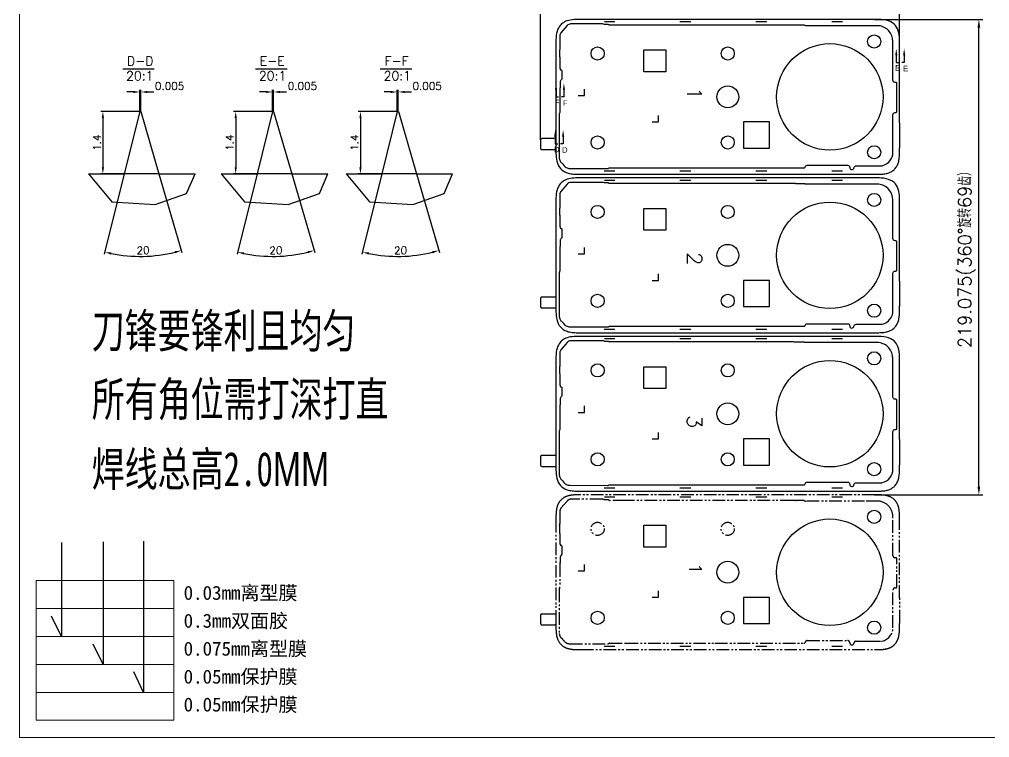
# Model space of a CAD drawing. Header units: inches. Extents: x 21648 to 23685, y -12414 to -11117.
# Drawn here: x 22402.4 to 22849.7, y -12413.6 to -12082.6 of the extents above; entities that cross this region are included whole.
import ezdxf

# ---------------------------------------------------------------- set-up
doc = ezdxf.new("R2010")
doc.units = ezdxf.units.IN
doc.linetypes.add('SX', pattern=[20.846664, 5.823396, -1.066017, 0.829133, -0.829125, 0.888354, -0.987307, 5.823396, -0.987307, 0.888354, -0.829125, 0.829133, -1.066017])
for name, color, linetype in [('7标注层', 4, 'Continuous'), ('cc', 7, 'Continuous'), ('DIM', 7, 'Continuous'), ('jz', 5, 'Continuous'), ('KISSCUT1', 3, 'Continuous'), ('kissket', 3, 'Continuous'), ('KS2', 5, 'Continuous'), ('KS3', 6, 'Continuous'), ('sx', 8, 'SX')]:
    doc.layers.add(name, color=color, linetype=linetype)
doc.styles.add('bz', font='txt.shx', dxfattribs={"bigfont": 'hztxt.shx'})
doc.styles.add('PC_TEXTSTYLE', font='ISOCP.SHX', dxfattribs={"width": 0.707, "bigfont": 'GBCBIG.SHX'})
doc.styles.get("Standard").update_dxf_attribs({"font": 'txt.shx', "bigfont": 'gbcbig.shx'})
doc.styles.add('宋体', font='')
doc.styles.get('宋体').set_extended_font_data('SimSun')
doc.dimstyles.new('0.005', dxfattribs={"dimtxt": 3.5, "dimasz": 3, "dimexe": 1, "dimexo": 0, "dimgap": 1, "dimtad": 1, "dimdec": 3, "dimlfac": 0.05, "dimdsep": 46, "dimtxsty": 'Standard', "dimcen": 0, "dimclrd": 256, "dimclre": 256, "dimadec": 3, "dimazin": 2, "dimtfac": 1, "dimtdec": 3, "dimtmove": 1, "dimatfit": 2, "dimfxl": 0, "dimtolj": 1, "dimlwd": -1, "dimlwe": -1, "dimarcsym": 0})
doc.dimstyles.new('ISO-25$0', dxfattribs={"dimtxt": 2.5, "dimasz": 2.5, "dimexe": 1.25, "dimexo": 0.625, "dimtad": 1, "dimtxsty": 'Standard', "dimcen": 2.5, "dimadec": 0, "dimazin": 0, "dimtfac": 1, "dimtmove": 0, "dimatfit": 3, "dimfxl": 0, "dimarcsym": 0})

# ---------------------------------------------------------------- blocks, each defined once
blk = doc.blocks.new('*D263')
at = {"layer": 'Defpoints', "color": 0}
for p in [(22458.33, -12116.02), (22457.85, -12124.99), (22458.33, -12124.99)]:
    blk.add_point(p, dxfattribs=at)
at = {"layer": 'DIM'}
for p, q in [((22454.85, -12116.02), (22451.85, -12116.02)), ((22457.85, -12124.99), (22457.85, -12115.02)), ((22457.85, -12116.02), (22458.33, -12116.02)), ((22458.33, -12124.99), (22458.33, -12115.02)), ((22461.33, -12116.02), (22464.33, -12116.02))]:
    blk.add_line(p, q, dxfattribs=at)
for points in [[(22454.85, -12115.52), (22454.85, -12116.52), (22457.85, -12116.02)], [(22461.33, -12115.52), (22461.33, -12116.52), (22458.33, -12116.02)]]:
    blk.add_solid(points, dxfattribs=at)
at = {"layer": 'DIM', "color": 0, "insert": (22471.63, -12113.27), "char_height": 3.5, "attachment_point": 5}
blk.add_mtext('\\A1;0.005', dxfattribs=at)
blk = doc.blocks.new('*D264')
at = {"layer": 'Defpoints', "color": 0}
for p in [(22458.33, -12124.99), (22440.86, -12153.79), (22466.72, -12153.79)]:
    blk.add_point(p, dxfattribs=at)
at = {"layer": 'DIM'}
for p, q in [((22458.33, -12124.99), (22439.86, -12124.99)), ((22440.86, -12127.99), (22440.86, -12150.79)), ((22466.72, -12153.79), (22439.86, -12153.79))]:
    blk.add_line(p, q, dxfattribs=at)
for points in [[(22440.36, -12127.99), (22441.36, -12127.99), (22440.86, -12124.99)], [(22440.36, -12150.79), (22441.36, -12150.79), (22440.86, -12153.79)]]:
    blk.add_solid(points, dxfattribs=at)
at = {"layer": 'DIM', "color": 0, "insert": (22438.11, -12139.39), "char_height": 3.5, "attachment_point": 5, "rotation": 90}
blk.add_mtext('\\A1;1.4', dxfattribs=at)
blk = doc.blocks.new('*D265')
at = {"layer": 'Defpoints', "color": 0}
for p in [(22457.85, -12124.99), (22458.33, -12124.99), (22450.69, -12153.79), (22466.72, -12153.79), (22453.48, -12191.65)]:
    blk.add_point(p, dxfattribs=at)
at = {"layer": 'DIM'}
for p, q in [((22450.69, -12153.79), (22441.51, -12190.78)), ((22466.72, -12153.79), (22477.29, -12190.06))]:
    blk.add_line(p, q, dxfattribs=at)
blk.add_arc((22458.07, -12124.1), 67.71, 258.5931, 283.7111, dxfattribs=at)
for points in [[(22444.57, -12190.96), (22444.78, -12189.98), (22441.75, -12189.81)], [(22473.99, -12189.39), (22474.24, -12190.36), (22477.01, -12189.1)]]:
    blk.add_solid(points, dxfattribs=at)
at = {"layer": 'DIM', "color": 0, "insert": (22459.37, -12189.04), "char_height": 3.5, "attachment_point": 5, "rotation": 1.1521}
blk.add_mtext('\\A1;20', dxfattribs=at)
blk = doc.blocks.new('*D238')
at = {"layer": 'Defpoints', "color": 0}
for p in [(22796.7, -12082.6), (22844.77, -12082.6), (22796.7, -12301.67)]:
    blk.add_point(p, dxfattribs=at)
at = {"layer": 'DIM', "color": 0, "lineweight": -2}
for p, q in [((22796.7, -12082.6), (22846.64, -12082.6)), ((22844.77, -12297.92), (22844.77, -12086.35)), ((22796.7, -12301.67), (22846.64, -12301.67))]:
    blk.add_line(p, q, dxfattribs=at)
at = {"layer": 'DIM', "color": 0}
for points in [[(22844.14, -12086.35), (22845.39, -12086.35), (22844.77, -12082.6)], [(22844.14, -12297.92), (22845.39, -12297.92), (22844.77, -12301.67)]]:
    blk.add_solid(points, dxfattribs=at)
at = {"layer": 'DIM', "color": 0, "insert": (22839.26, -12192.14), "char_height": 6, "attachment_point": 5, "rotation": 90}
blk.add_mtext('219.075(360°旋转69齿）', dxfattribs=at)
blk = doc.blocks.new('*D240')
at = {"layer": 'Defpoints', "color": 0}
for p in [(22642.71, -12049.67), (22808.21, -12094.11), (22642.71, -12138.03)]:
    blk.add_point(p, dxfattribs=at)
at = {"layer": 'DIM', "color": 0, "lineweight": -2}
for p, q in [((22642.71, -12138.03), (22642.71, -12047.8)), ((22804.46, -12049.67), (22646.46, -12049.67)), ((22808.21, -12094.11), (22808.21, -12047.8))]:
    blk.add_line(p, q, dxfattribs=at)
at = {"layer": 'DIM', "color": 0}
for points in [[(22646.46, -12049.05), (22646.46, -12050.3), (22642.71, -12049.67)], [(22804.46, -12049.05), (22804.46, -12050.3), (22808.21, -12049.67)]]:
    blk.add_solid(points, dxfattribs=at)
at = {"layer": 'DIM', "color": 0, "insert": (22725.46, -12045.74), "char_height": 6, "attachment_point": 5}
blk.add_mtext('165.501', dxfattribs=at)
blk = doc.blocks.new('*D398')
at = {"layer": 'Defpoints', "color": 0}
for p in [(22519.56, -12116.02), (22519.08, -12124.99), (22519.56, -12124.99)]:
    blk.add_point(p, dxfattribs=at)
at = {"layer": 'DIM'}
for p, q in [((22516.08, -12116.02), (22513.08, -12116.02)), ((22519.08, -12124.99), (22519.08, -12115.02)), ((22519.08, -12116.02), (22519.56, -12116.02)), ((22519.56, -12124.99), (22519.56, -12115.02)), ((22522.56, -12116.02), (22525.56, -12116.02))]:
    blk.add_line(p, q, dxfattribs=at)
for points in [[(22516.08, -12115.52), (22516.08, -12116.52), (22519.08, -12116.02)], [(22522.56, -12115.52), (22522.56, -12116.52), (22519.56, -12116.02)]]:
    blk.add_solid(points, dxfattribs=at)
at = {"layer": 'DIM', "color": 0, "insert": (22532.86, -12113.27), "char_height": 3.5, "attachment_point": 5}
blk.add_mtext('\\A1;0.005', dxfattribs=at)
blk = doc.blocks.new('*D399')
at = {"layer": 'Defpoints', "color": 0}
for p in [(22519.56, -12124.99), (22502.09, -12153.79), (22527.95, -12153.79)]:
    blk.add_point(p, dxfattribs=at)
at = {"layer": 'DIM'}
for p, q in [((22519.56, -12124.99), (22501.09, -12124.99)), ((22502.09, -12127.99), (22502.09, -12150.79)), ((22527.95, -12153.79), (22501.09, -12153.79))]:
    blk.add_line(p, q, dxfattribs=at)
for points in [[(22501.59, -12127.99), (22502.59, -12127.99), (22502.09, -12124.99)], [(22501.59, -12150.79), (22502.59, -12150.79), (22502.09, -12153.79)]]:
    blk.add_solid(points, dxfattribs=at)
at = {"layer": 'DIM', "color": 0, "insert": (22499.34, -12139.39), "char_height": 3.5, "attachment_point": 5, "rotation": 90}
blk.add_mtext('\\A1;1.4', dxfattribs=at)
blk = doc.blocks.new('*D400')
at = {"layer": 'Defpoints', "color": 0}
for p in [(22519.08, -12124.99), (22519.56, -12124.99), (22511.93, -12153.79), (22527.95, -12153.79), (22514.72, -12191.65)]:
    blk.add_point(p, dxfattribs=at)
at = {"layer": 'DIM'}
for p, q in [((22511.93, -12153.79), (22502.74, -12190.78)), ((22527.95, -12153.79), (22538.53, -12190.06))]:
    blk.add_line(p, q, dxfattribs=at)
blk.add_arc((22519.3, -12124.1), 67.71, 258.5931, 283.7111, dxfattribs=at)
for points in [[(22505.8, -12190.96), (22506.02, -12189.98), (22502.98, -12189.81)], [(22535.22, -12189.39), (22535.48, -12190.36), (22538.25, -12189.1)]]:
    blk.add_solid(points, dxfattribs=at)
at = {"layer": 'DIM', "color": 0, "insert": (22520.61, -12189.04), "char_height": 3.5, "attachment_point": 5, "rotation": 1.1521}
blk.add_mtext('\\A1;20', dxfattribs=at)
blk = doc.blocks.new('*D401')
at = {"layer": 'Defpoints', "color": 0}
for p in [(22577.08, -12116.02), (22576.6, -12124.99), (22577.08, -12124.99)]:
    blk.add_point(p, dxfattribs=at)
at = {"layer": 'DIM'}
for p, q in [((22573.6, -12116.02), (22570.6, -12116.02)), ((22576.6, -12124.99), (22576.6, -12115.02)), ((22576.6, -12116.02), (22577.08, -12116.02)), ((22577.08, -12124.99), (22577.08, -12115.02)), ((22580.08, -12116.02), (22583.08, -12116.02))]:
    blk.add_line(p, q, dxfattribs=at)
for points in [[(22573.6, -12115.52), (22573.6, -12116.52), (22576.6, -12116.02)], [(22580.08, -12115.52), (22580.08, -12116.52), (22577.08, -12116.02)]]:
    blk.add_solid(points, dxfattribs=at)
at = {"layer": 'DIM', "color": 0, "insert": (22590.38, -12113.27), "char_height": 3.5, "attachment_point": 5}
blk.add_mtext('\\A1;0.005', dxfattribs=at)
blk = doc.blocks.new('*D402')
at = {"layer": 'Defpoints', "color": 0}
for p in [(22577.08, -12124.99), (22559.62, -12153.79), (22585.48, -12153.79)]:
    blk.add_point(p, dxfattribs=at)
at = {"layer": 'DIM'}
for p, q in [((22577.08, -12124.99), (22558.62, -12124.99)), ((22559.62, -12127.99), (22559.62, -12150.79)), ((22585.48, -12153.79), (22558.62, -12153.79))]:
    blk.add_line(p, q, dxfattribs=at)
for points in [[(22559.12, -12127.99), (22560.12, -12127.99), (22559.62, -12124.99)], [(22559.12, -12150.79), (22560.12, -12150.79), (22559.62, -12153.79)]]:
    blk.add_solid(points, dxfattribs=at)
at = {"layer": 'DIM', "color": 0, "insert": (22556.87, -12139.39), "char_height": 3.5, "attachment_point": 5, "rotation": 90}
blk.add_mtext('\\A1;1.4', dxfattribs=at)
blk = doc.blocks.new('*D403')
at = {"layer": 'Defpoints', "color": 0}
for p in [(22576.6, -12124.99), (22577.08, -12124.99), (22569.45, -12153.79), (22585.48, -12153.79), (22572.24, -12191.65)]:
    blk.add_point(p, dxfattribs=at)
at = {"layer": 'DIM'}
for p, q in [((22569.45, -12153.79), (22560.27, -12190.78)), ((22585.48, -12153.79), (22596.05, -12190.06))]:
    blk.add_line(p, q, dxfattribs=at)
blk.add_arc((22576.83, -12124.1), 67.71, 258.5931, 283.7111, dxfattribs=at)
for points in [[(22563.32, -12190.96), (22563.54, -12189.98), (22560.51, -12189.81)], [(22592.74, -12189.39), (22593, -12190.36), (22595.77, -12189.1)]]:
    blk.add_solid(points, dxfattribs=at)
at = {"layer": 'DIM', "color": 0, "insert": (22578.13, -12189.04), "char_height": 3.5, "attachment_point": 5, "rotation": 1.1521}
blk.add_mtext('\\A1;20', dxfattribs=at)

msp = doc.modelspace()

# ---------------------------------------------------------------- linework, layer by layer
at = {"layer": 'cc', "lineweight": 15}
for p, q in [((22402.3639, -12413.5623), (22402.3639, -11798.4196)), ((23187.4002, -12413.5623), (22402.3639, -12413.5623))]:
    msp.add_line(p, q, dxfattribs=at)
for points in [[(22410.1366, -12354.0985), (22410.1366, -12341.2285), (22473.522, -12341.2285), (22473.522, -12354.0985)], [(22410.1366, -12366.9685), (22410.1366, -12354.0985), (22473.522, -12354.0985), (22473.522, -12366.9685)], [(22410.1366, -12379.8385), (22410.1366, -12366.9685), (22473.522, -12366.9685), (22473.522, -12379.8385)], [(22410.1366, -12392.7085), (22410.1366, -12379.8385), (22473.522, -12379.8385), (22473.522, -12392.7085)], [(22410.1366, -12405.5785), (22410.1366, -12392.7085), (22473.522, -12392.7085), (22473.522, -12405.5785)]]:
    msp.add_lwpolyline(points, close=True, dxfattribs=at)
at = {"layer": 'DIM'}
for points in [[(22434.2019, -12153.7877), (22444.9886, -12166.6667), (22465.0242, -12167.918), (22479.4248, -12162.7878), (22483.3763, -12153.7877)], [(22495.4372, -12153.7877), (22506.2239, -12166.6667), (22526.2595, -12167.918), (22540.6601, -12162.7878), (22544.6116, -12153.7877)], [(22552.9613, -12153.7877), (22563.748, -12166.6667), (22583.7836, -12167.918), (22598.1842, -12162.7878), (22602.1357, -12153.7877)]]:
    msp.add_lwpolyline(points, dxfattribs=at)
at = {"layer": 'jz'}
for p, q in [((22449.9937, -12105.3427), (22464.5549, -12105.3427)), ((22511.229, -12105.3427), (22525.7902, -12105.3427)), ((22568.753, -12105.3427), (22583.3143, -12105.3427))]:
    msp.add_line(p, q, dxfattribs=at)
for points in [[(22806.6824, -12099.0858), (22806.6824, -12102.4823), (22807.8169, -12102.4823)], [(22810.3149, -12099.0858), (22810.3149, -12102.4823), (22809.1804, -12102.4823)], [(22649.7974, -12114.941), (22649.7974, -12118.3375), (22650.9319, -12118.3375)], [(22653.4298, -12114.941), (22653.4298, -12118.3375), (22652.2953, -12118.3375)], [(22649.4295, -12136.5878), (22649.4295, -12139.9843), (22650.564, -12139.9843)], [(22653.0619, -12136.5878), (22653.0619, -12139.9843), (22651.9274, -12139.9843)]]:
    msp.add_lwpolyline(points, dxfattribs=at)
at = {"layer": 'jz', "extrusion": (0, 0, -1)}
for points in [[(-22807.1824, -12099.0858), (-22806.6824, -12096.0858), (-22806.1824, -12099.0858)], [(-22650.2974, -12114.941), (-22649.7974, -12111.941), (-22649.2974, -12114.941)], [(-22649.9295, -12136.5878), (-22649.4295, -12133.5878), (-22648.9295, -12136.5878)]]:
    msp.add_solid(points, dxfattribs=at)
at = {"layer": 'jz'}
for points in [[(22809.8149, -12099.0858), (22810.3149, -12096.0858), (22810.8149, -12099.0858)], [(22652.9298, -12114.941), (22653.4298, -12111.941), (22653.9298, -12114.941)], [(22652.5619, -12136.5878), (22653.0619, -12133.5878), (22653.5619, -12136.5878)]]:
    msp.add_solid(points, dxfattribs=at)
at = {"layer": 'KISSCUT1', "linetype": 'Continuous'}
for points in [[(22700.3701, -12096.6534), (22700.3701, -12106.7034), (22690.3201, -12106.7034), (22690.3201, -12096.6534)], [(22736.2057, -12129.8505), (22736.2057, -12141.9005), (22748.2557, -12141.9005), (22748.2557, -12129.8505)], [(22700.3701, -12169.6784), (22700.3701, -12179.7284), (22690.3201, -12179.7284), (22690.3201, -12169.6784)], [(22736.2057, -12202.8755), (22736.2057, -12214.9255), (22748.2557, -12214.9255), (22748.2557, -12202.8755)], [(22700.3701, -12242.7034), (22700.3701, -12252.7534), (22690.3201, -12252.7534), (22690.3201, -12242.7034)], [(22736.2057, -12275.9005), (22736.2057, -12287.9505), (22748.2557, -12287.9505), (22748.2557, -12275.9005)]]:
    msp.add_lwpolyline(points, close=True, dxfattribs=at)
for centre, radius in [((22796.4951, -12092.7534), 3.03), ((22776.0551, -12118.2784), 24.53), ((22728.9791, -12118.2784), 5.03), ((22668.9791, -12139.2784), 3.03), ((22728.9791, -12139.2784), 3.03), ((22796.4951, -12143.8034), 3.03), ((22796.4951, -12165.7784), 3.03), ((22776.0551, -12191.3034), 24.53), ((22728.9791, -12191.3034), 5.03), ((22668.9791, -12212.3034), 3.03), ((22728.9791, -12212.3034), 3.03), ((22796.4951, -12216.8284), 3.03), ((22796.4951, -12238.8034), 3.03), ((22776.0551, -12264.3284), 24.53), ((22728.9791, -12264.3284), 5.03), ((22668.9791, -12285.3284), 3.03), ((22728.9791, -12285.3284), 3.03), ((22796.4951, -12289.8534), 3.03)]:
    msp.add_circle(centre, radius, dxfattribs=at)
at = {"layer": 'KISSCUT1'}
for centre in [(22668.9791, -12098.2784), (22728.9791, -12098.2784), (22668.9791, -12171.3034), (22728.9791, -12171.3034), (22668.9791, -12244.3284), (22728.9791, -12244.3284)]:
    msp.add_circle(centre, 3.03, dxfattribs=at)
at = {"layer": 'kissket'}
for p, q in [((22457.8452, -12124.9877), (22450.6934, -12153.7877)), ((22457.8452, -12124.9877), (22458.3252, -12124.9877)), ((22458.3252, -12124.9877), (22466.7196, -12153.7877)), ((22434.2019, -12153.7877), (22450.6934, -12153.7877)), ((22466.7196, -12153.7877), (22483.3763, -12153.7877))]:
    msp.add_line(p, q, dxfattribs=at)
msp.add_lwpolyline([(22459.6133, -12322.9862), (22459.6133, -12392.7085), (22455.1253, -12383.3139)], dxfattribs=at)
at = {"layer": 'KS2'}
for p, q in [((22806.8478, -12099.6941), (22806.8478, -12099.214)), ((22806.8478, -12104.2142), (22806.8478, -12103.7341)), ((22649.9627, -12115.5493), (22649.9627, -12115.0693)), ((22649.9627, -12120.0694), (22649.9627, -12119.5894)), ((22519.0805, -12124.9877), (22511.9287, -12153.7877)), ((22519.0805, -12124.9877), (22519.5605, -12124.9877)), ((22519.5605, -12124.9877), (22527.9549, -12153.7877)), ((22649.5948, -12137.1961), (22649.5948, -12136.7161)), ((22649.5948, -12141.7162), (22649.5948, -12141.2362)), ((22495.4372, -12153.7877), (22511.9287, -12153.7877)), ((22527.9549, -12153.7877), (22544.6116, -12153.7877))]:
    msp.add_line(p, q, dxfattribs=at)
for points in [[(22649.7517, -12142.7672), (22649.7521, -12143.4506, 0.0327672), (22649.9705, -12146.985, 0.11321072), (22651.2664, -12150.5634, 0.13302505), (22653.9129, -12152.8883, 0.06572508), (22655.9327, -12153.5923, 0.03950354), (22658.4406, -12153.901, 0.01400468), (22661.2622, -12153.9585), (22796.6953, -12153.9585, 0.01132388), (22799.2712, -12153.9149, 0.01721379), (22800.8685, -12153.7938, 0.02205223), (22801.9992, -12153.6158, 0.04638465), (22803.5669, -12153.1474, 0.05316258), (22804.9637, -12152.4011, 0.06896476), (22806.2225, -12151.2671, 0.06557207), (22807.2161, -12149.6887, 0.04975525), (22807.7853, -12148.0461, 0.04001567), (22808.1167, -12145.8373, 0.01475602), (22808.1987, -12144.01), (22808.2089, -12142.8963, 0.00023682), (22808.2093, -12141.9148, -0.04593327), (22808.2186, -12141.8144, -0.04593327), (22808.246, -12141.7174, 0.04593327), (22808.2934, -12141.5498, 0.04593327), (22808.3093, -12141.3763), (22808.3093, -12130.5643, 0.04595299), (22808.2933, -12130.3908, 0.04591354), (22808.246, -12130.2233, -0.04593327), (22808.2186, -12130.1262, -0.04593327), (22808.2093, -12130.0258), (22808.2093, -12094.1118, 0.03360309), (22808.0029, -12089.6621, 0.10490682), (22806.7948, -12086.0845, 0.13935649), (22804.2458, -12083.7245, 0.10815685), (22799.7452, -12082.6668, 0.01135695), (22796.6952, -12082.5982), (22661.2627, -12082.5982), (22658.9954, -12082.6299, 0.05100988), (22655.6448, -12083.0317, 0.08505358), (22653.1767, -12084.0937, 0.07512592), (22651.7064, -12085.4012, 0.09980346), (22650.2971, -12088.0732, 0.06257559), (22649.7804, -12091.8391, 0.00707879), (22649.7482, -12094.1123), (22649.7482, -12137.0284), (22649.7483, -12137.2894, -0.08763668), (22649.1994, -12137.5384), (22643.1982, -12137.5384, 0.19891237), (22642.8517, -12137.6819, 0.19891237), (22642.7082, -12138.0284), (22642.7082, -12142.0284, 0.19891237), (22642.8517, -12142.3748, 0.19891237), (22643.1982, -12142.5184), (22649.2006, -12142.5184, -0.07847656)], [(22649.7517, -12215.7922), (22649.7521, -12216.4756, 0.0327672), (22649.9705, -12220.01, 0.11321072), (22651.2664, -12223.5884, 0.13302505), (22653.9129, -12225.9133, 0.06572508), (22655.9327, -12226.6173, 0.03950354), (22658.4406, -12226.926, 0.01400468), (22661.2622, -12226.9835), (22796.6953, -12226.9835, 0.01132388), (22799.2712, -12226.9399, 0.01721379), (22800.8685, -12226.8188, 0.02205223), (22801.9992, -12226.6408, 0.04638465), (22803.5669, -12226.1724, 0.05316258), (22804.9637, -12225.4261, 0.06896476), (22806.2225, -12224.2921, 0.06557207), (22807.2161, -12222.7137, 0.04975525), (22807.7853, -12221.0711, 0.04001567), (22808.1167, -12218.8623, 0.01475602), (22808.1987, -12217.035), (22808.2089, -12215.9213, 0.00023682), (22808.2093, -12214.9398, -0.04593327), (22808.2186, -12214.8394, -0.04593327), (22808.246, -12214.7424, 0.04593327), (22808.2934, -12214.5748, 0.04593327), (22808.3093, -12214.4013), (22808.3093, -12203.5893, 0.04595299), (22808.2933, -12203.4158, 0.04591354), (22808.246, -12203.2483, -0.04593327), (22808.2186, -12203.1512, -0.04593327), (22808.2093, -12203.0508), (22808.2093, -12167.1368, 0.03360309), (22808.0029, -12162.6871, 0.10490682), (22806.7948, -12159.1095, 0.13935649), (22804.2458, -12156.7495, 0.10815685), (22799.7452, -12155.6918, 0.01135695), (22796.6952, -12155.6232), (22661.2627, -12155.6232), (22658.9954, -12155.6549, 0.05100988), (22655.6448, -12156.0567, 0.08505358), (22653.1767, -12157.1187, 0.07512592), (22651.7064, -12158.4262, 0.09980346), (22650.2971, -12161.0982, 0.06257559), (22649.7804, -12164.8641, 0.00707879), (22649.7482, -12167.1373), (22649.7482, -12210.0534), (22649.7483, -12210.3144, -0.08763668), (22649.1994, -12210.5634), (22643.1982, -12210.5634, 0.19891237), (22642.8517, -12210.7069, 0.19891237), (22642.7082, -12211.0534), (22642.7082, -12215.0534, 0.19891237), (22642.8517, -12215.3998, 0.19891237), (22643.1982, -12215.5434), (22649.2006, -12215.5434, -0.07847656)], [(22649.7517, -12288.8172), (22649.7521, -12289.5006, 0.0327672), (22649.9705, -12293.035, 0.11321072), (22651.2664, -12296.6134, 0.13302505), (22653.9129, -12298.9383, 0.06572508), (22655.9327, -12299.6423, 0.03950354), (22658.4406, -12299.951, 0.01400468), (22661.2622, -12300.0085), (22796.6953, -12300.0085, 0.01132388), (22799.2712, -12299.9649, 0.01721379), (22800.8685, -12299.8438, 0.02205223), (22801.9992, -12299.6658, 0.04638465), (22803.5669, -12299.1974, 0.05316258), (22804.9637, -12298.4511, 0.06896476), (22806.2225, -12297.3171, 0.06557207), (22807.2161, -12295.7387, 0.04975525), (22807.7853, -12294.0961, 0.04001567), (22808.1167, -12291.8873, 0.01475602), (22808.1987, -12290.06), (22808.2089, -12288.9463, 0.00023682), (22808.2093, -12287.9648, -0.04593327), (22808.2186, -12287.8644, -0.04593327), (22808.246, -12287.7674, 0.04593327), (22808.2934, -12287.5998, 0.04593327), (22808.3093, -12287.4263), (22808.3093, -12276.6143, 0.04595299), (22808.2933, -12276.4408, 0.04591354), (22808.246, -12276.2733, -0.04593327), (22808.2186, -12276.1762, -0.04593327), (22808.2093, -12276.0758), (22808.2093, -12240.1618, 0.03360309), (22808.0029, -12235.7121, 0.10490682), (22806.7948, -12232.1345, 0.13935649), (22804.2458, -12229.7745, 0.10815685), (22799.7452, -12228.7168, 0.01135695), (22796.6952, -12228.6482), (22661.2627, -12228.6482), (22658.9954, -12228.6799, 0.05100988), (22655.6448, -12229.0817, 0.08505358), (22653.1767, -12230.1437, 0.07512592), (22651.7064, -12231.4512, 0.09980346), (22650.2971, -12234.1232, 0.06257559), (22649.7804, -12237.8891, 0.00707879), (22649.7482, -12240.1623), (22649.7482, -12283.0784), (22649.7483, -12283.3394, -0.08763668), (22649.1994, -12283.5884), (22643.1982, -12283.5884, 0.19891237), (22642.8517, -12283.7319, 0.19891237), (22642.7082, -12284.0784), (22642.7082, -12288.0784, 0.19891237), (22642.8517, -12288.4248, 0.19891237), (22643.1982, -12288.5684), (22649.2006, -12288.5684, -0.07847656)]]:
    msp.add_lwpolyline(points, format="xyb", close=True, dxfattribs=at)
for points in [[(22676.9451, -12083.7482), (22672.1451, -12083.7482)], [(22711.9451, -12083.7482), (22706.9451, -12083.7482)], [(22746.9451, -12083.7482), (22741.9451, -12083.7482)], [(22781.9451, -12083.7482), (22776.9451, -12083.7482)], [(22715.7458, -12115.503), (22716.0651, -12116.1398), (22717.0211, -12117.0975), (22710.3306, -12117.0975)], [(22694.0768, -12129.8464), (22697.0768, -12129.8464), (22697.0768, -12126.8464)], [(22676.9451, -12152.5085), (22671.9451, -12152.5085)], [(22711.9451, -12152.5085), (22706.9451, -12152.5085)], [(22746.9451, -12152.5085), (22741.9451, -12152.5085)], [(22781.9451, -12152.5085), (22776.9451, -12152.5085)], [(22676.9451, -12156.7732), (22672.1451, -12156.7732)], [(22711.9451, -12156.7732), (22706.9451, -12156.7732)], [(22746.9451, -12156.7732), (22741.9451, -12156.7732)], [(22781.9451, -12156.7732), (22776.9451, -12156.7732)], [(22715.4283, -12190.9639), (22715.7458, -12190.9639), (22716.3826, -12191.2814), (22716.7018, -12191.6006), (22717.0211, -12192.2391), (22717.0211, -12193.5144), (22716.7018, -12194.1511), (22716.3826, -12194.4704), (22715.7458, -12194.7896), (22715.109, -12194.7896), (22714.4723, -12194.4704), (22713.5162, -12193.8319), (22710.3306, -12190.6446), (22710.3306, -12195.1072)], [(22694.0768, -12202.8714), (22697.0768, -12202.8714), (22697.0768, -12199.8714)], [(22676.9451, -12225.5335), (22671.9451, -12225.5335)], [(22711.9451, -12225.5335), (22706.9451, -12225.5335)], [(22746.9451, -12225.5335), (22741.9451, -12225.5335)], [(22781.9451, -12225.5335), (22776.9451, -12225.5335)], [(22676.9451, -12229.7982), (22672.1451, -12229.7982)], [(22711.9451, -12229.7982), (22706.9451, -12229.7982)], [(22746.9451, -12229.7982), (22741.9451, -12229.7982)], [(22781.9451, -12229.7982), (22776.9451, -12229.7982)], [(22717.0211, -12266.423), (22717.0211, -12269.9312), (22714.4723, -12268.0175), (22714.4723, -12268.9735), (22714.153, -12269.612), (22713.8355, -12269.9312), (22712.8795, -12270.2488), (22712.2427, -12270.2488), (22711.2867, -12269.9312), (22710.6499, -12269.2927), (22710.3306, -12268.3367), (22710.3306, -12267.3807), (22710.6499, -12266.423), (22710.9691, -12266.1055), (22711.6059, -12265.7862)], [(22694.0768, -12275.8964), (22697.0768, -12275.8964), (22697.0768, -12272.8964)], [(22676.9451, -12298.5585), (22671.9451, -12298.5585)], [(22711.9451, -12298.5585), (22706.9451, -12298.5585)], [(22746.9451, -12298.5585), (22741.9451, -12298.5585)], [(22781.9451, -12298.5585), (22776.9451, -12298.5585)], [(22440.9208, -12323.3524), (22440.9208, -12379.8385), (22436.4328, -12370.4439)]]:
    msp.add_lwpolyline(points, dxfattribs=at)
at = {"layer": 'KS3'}
for p, q in [((22576.6045, -12124.9877), (22569.4528, -12153.7877)), ((22576.6045, -12124.9877), (22577.0845, -12124.9877)), ((22577.0845, -12124.9877), (22585.479, -12153.7877)), ((22649.7483, -12137.2894), (22649.7517, -12142.7672)), ((22552.9613, -12153.7877), (22569.4528, -12153.7877)), ((22585.479, -12153.7877), (22602.1357, -12153.7877)), ((22649.7483, -12210.3144), (22649.7517, -12215.7922)), ((22649.7483, -12283.3394), (22649.7517, -12288.8172))]:
    msp.add_line(p, q, dxfattribs=at)
for points in [[(22651.7588, -12111.2668), (22651.7588, -12113.8566, -0.06789193), (22651.7468, -12113.945, -0.06789193), (22651.7115, -12114.027, 0.06789193), (22651.6077, -12114.2678, 0.06789193), (22651.5723, -12114.5276), (22651.5723, -12125.0427, -0.06182149), (22651.5107, -12125.539, -0.06182149), (22651.3296, -12126.0051, 0.06183447), (22651.2787, -12126.1363, 0.06180803), (22651.2614, -12126.2759), (22651.3011, -12146.4661, 0.11971849), (22651.6375, -12147.8391, 0.12171716), (22652.5704, -12148.9009, -0.053235), (22652.8902, -12149.1781, -0.05125966), (22653.1455, -12149.5154, 0.12812222), (22654.4606, -12150.7919, 0.13012902), (22656.2331, -12151.2574), (22673.604, -12151.2884, 0.06643965), (22673.8268, -12151.259, 0.06463975), (22674.0345, -12151.173), (22674.2756, -12151.0338, -0.06554346), (22674.3574, -12150.9999, -0.06554346), (22674.4451, -12150.9884), (22681.8451, -12150.9884), (22723.0648, -12150.9884), (22764.1844, -12150.9884, 0.17376675), (22764.4829, -12150.8814, 0.17376675), (22764.6455, -12150.6092, -0.17376675), (22765.0019, -12150.0126, -0.17376675), (22765.6561, -12149.7781), (22784.1841, -12149.7781, -0.19891237), (22784.9125, -12150.0798, -0.19898753), (22785.2141, -12150.8084, 0.4006318), (22786.1236, -12151.8, 0.39492194), (22787.1536, -12150.9569, -0.18139426), (22787.4951, -12150.319, -0.18207051), (22788.1745, -12150.0631), (22793.5451, -12150.0631), (22799.798, -12150.0631, 0.05793103), (22800.25, -12150.0106, 0.34793358), (22805.1301, -12143.8465), (22805.1301, -12126.5405, -0.19891237), (22805.4318, -12125.8122, -0.19891237), (22806.1601, -12125.5105), (22806.5041, -12125.5105, 0.19891237), (22806.8365, -12125.3728, 0.19891237), (22806.9741, -12125.0405), (22806.9741, -12112.0664, 0.19891237), (22806.8365, -12111.734, 0.19891237), (22806.5041, -12111.5964), (22806.1591, -12111.5964, -0.19891237), (22805.4308, -12111.2947, -0.19891237), (22805.1291, -12110.5664), (22805.1291, -12092.7534, 0.1853587), (22803.2551, -12087.8719, 0.18530354), (22798.5975, -12085.4988), (22792.0451, -12085.4934), (22765.1212, -12085.4934, -0.05252681), (22764.6982, -12085.4488, -0.05252681), (22764.2938, -12085.3171, 0.10534428), (22764.0651, -12085.2684), (22760.5838, -12085.2684, -0.01090874), (22760.377, -12085.2638, -0.01090874), (22760.1707, -12085.2503), (22759.8167, -12085.2194), (22759.4627, -12085.1884, 0.01090874), (22759.2336, -12085.1734, 0.01090874), (22759.0041, -12085.1684), (22681.8452, -12085.1684), (22674.473, -12085.1964, -0.06745086), (22674.3517, -12085.1804, -0.06363654), (22674.239, -12085.1337, -0.00189901), (22674.1414, -12085.0774, 0.00189998), (22674.0442, -12085.0213, 0.13166793), (22673.5781, -12084.8964), (22672.0863, -12084.8964, 0.12005617), (22671.18, -12084.6755), (22656.5398, -12084.6755, 0.1161283), (22655.6609, -12084.8824, 0.11626266), (22654.966, -12085.4605), (22652.0558, -12088.807, 0.08971334), (22651.6971, -12089.4097, 0.08971334), (22651.5723, -12090.0998), (22651.5723, -12095.8691, -0.03422869), (22651.544, -12096.2825, -0.03422869), (22651.4595, -12096.6882, 0.03422868), (22651.4046, -12096.9519, 0.0342287), (22651.3861, -12097.2207), (22651.3861, -12099.0701, 0.03422869), (22651.4046, -12099.3388, 0.03422869), (22651.4595, -12099.6026, -0.03422869), (22651.544, -12100.0082, -0.03422869), (22651.5723, -12100.4216), (22651.5723, -12104.9609, 0.09599542), (22651.5918, -12105.0617, 0.09599542), (22651.6476, -12105.148, -0.09599542), (22651.7158, -12105.2534, -0.09599542), (22651.7397, -12105.3767), (22651.7397, -12105.5142, 0.19409314), (22651.8467, -12105.7793, 0.22218168), (22652.1232, -12105.8855, -0.22393978), (22652.3736, -12105.9826, -0.18610186), (22652.4697, -12106.2151), (22652.4697, -12109.9947, -0.09939606), (22652.4441, -12110.1221, -0.09939606), (22652.3714, -12110.2297, 0.05767788), (22652.0175, -12110.6697, 0.05767788), (22651.7735, -12111.1789, 0.08310373)], [(22651.7588, -12184.2918), (22651.7588, -12186.8816, -0.06789193), (22651.7468, -12186.97, -0.06789193), (22651.7115, -12187.052, 0.06789193), (22651.6077, -12187.2928, 0.06789193), (22651.5723, -12187.5526), (22651.5723, -12198.0677, -0.06182149), (22651.5107, -12198.564, -0.06182149), (22651.3296, -12199.0301, 0.06183447), (22651.2787, -12199.1613, 0.06180803), (22651.2614, -12199.3009), (22651.3011, -12219.4911, 0.11971849), (22651.6375, -12220.8641, 0.12171716), (22652.5704, -12221.9259, -0.053235), (22652.8902, -12222.2031, -0.05125966), (22653.1455, -12222.5404, 0.12812222), (22654.4606, -12223.8169, 0.13012902), (22656.2331, -12224.2824), (22673.604, -12224.3134, 0.06643965), (22673.8268, -12224.284, 0.06463975), (22674.0345, -12224.198), (22674.2756, -12224.0588, -0.06554346), (22674.3574, -12224.0249, -0.06554346), (22674.4451, -12224.0134), (22681.8451, -12224.0134), (22723.0648, -12224.0134), (22764.1844, -12224.0134, 0.17376675), (22764.4829, -12223.9064, 0.17376675), (22764.6455, -12223.6342, -0.17376675), (22765.0019, -12223.0376, -0.17376675), (22765.6561, -12222.8031), (22784.1841, -12222.8031, -0.19891237), (22784.9125, -12223.1048, -0.19898753), (22785.2141, -12223.8334, 0.4006318), (22786.1236, -12224.825, 0.39492194), (22787.1536, -12223.9819, -0.18139426), (22787.4951, -12223.344, -0.18207051), (22788.1745, -12223.0881), (22793.5451, -12223.0881), (22799.798, -12223.0881, 0.05793103), (22800.25, -12223.0356, 0.34793358), (22805.1301, -12216.8715), (22805.1301, -12199.5655, -0.19891237), (22805.4318, -12198.8372, -0.19891237), (22806.1601, -12198.5355), (22806.5041, -12198.5355, 0.19891237), (22806.8365, -12198.3978, 0.19891237), (22806.9741, -12198.0655), (22806.9741, -12185.0914, 0.19891237), (22806.8365, -12184.759, 0.19891237), (22806.5041, -12184.6214), (22806.1591, -12184.6214, -0.19891237), (22805.4308, -12184.3197, -0.19891237), (22805.1291, -12183.5914), (22805.1291, -12165.7784, 0.1853587), (22803.2551, -12160.8969, 0.18530354), (22798.5975, -12158.5238), (22792.0451, -12158.5184), (22765.1212, -12158.5184, -0.05252681), (22764.6982, -12158.4738, -0.05252681), (22764.2938, -12158.3421, 0.10534428), (22764.0651, -12158.2934), (22760.5838, -12158.2934, -0.01090874), (22760.377, -12158.2888, -0.01090874), (22760.1707, -12158.2753), (22759.8167, -12158.2444), (22759.4627, -12158.2134, 0.01090874), (22759.2336, -12158.1984, 0.01090874), (22759.0041, -12158.1934), (22681.8452, -12158.1934), (22674.473, -12158.2214, -0.06745086), (22674.3517, -12158.2054, -0.06363654), (22674.239, -12158.1587, -0.00189901), (22674.1414, -12158.1024, 0.00189998), (22674.0442, -12158.0463, 0.13166793), (22673.5781, -12157.9214), (22672.0863, -12157.9214, 0.12005617), (22671.18, -12157.7005), (22656.5398, -12157.7005, 0.1161283), (22655.6609, -12157.9074, 0.11626266), (22654.966, -12158.4855), (22652.0558, -12161.832, 0.08971334), (22651.6971, -12162.4347, 0.08971334), (22651.5723, -12163.1248), (22651.5723, -12168.8941, -0.03422869), (22651.544, -12169.3075, -0.03422869), (22651.4595, -12169.7132, 0.03422868), (22651.4046, -12169.9769, 0.0342287), (22651.3861, -12170.2457), (22651.3861, -12172.0951, 0.03422869), (22651.4046, -12172.3638, 0.03422869), (22651.4595, -12172.6276, -0.03422869), (22651.544, -12173.0332, -0.03422869), (22651.5723, -12173.4466), (22651.5723, -12177.9859, 0.09599542), (22651.5918, -12178.0867, 0.09599542), (22651.6476, -12178.173, -0.09599542), (22651.7158, -12178.2784, -0.09599542), (22651.7397, -12178.4017), (22651.7397, -12178.5392, 0.19409314), (22651.8467, -12178.8043, 0.22218168), (22652.1232, -12178.9105, -0.22393978), (22652.3736, -12179.0076, -0.18610186), (22652.4697, -12179.2401), (22652.4697, -12183.0197, -0.09939606), (22652.4441, -12183.1471, -0.09939606), (22652.3714, -12183.2547, 0.05767788), (22652.0175, -12183.6947, 0.05767788), (22651.7735, -12184.2039, 0.08310373)], [(22651.7588, -12257.3168), (22651.7588, -12259.9066, -0.06789193), (22651.7468, -12259.995, -0.06789193), (22651.7115, -12260.077, 0.06789193), (22651.6077, -12260.3178, 0.06789193), (22651.5723, -12260.5776), (22651.5723, -12271.0927, -0.06182149), (22651.5107, -12271.589, -0.06182149), (22651.3296, -12272.0551, 0.06183447), (22651.2787, -12272.1863, 0.06180803), (22651.2614, -12272.3259), (22651.3011, -12292.5161, 0.11971849), (22651.6375, -12293.8891, 0.12171716), (22652.5704, -12294.9509, -0.053235), (22652.8902, -12295.2281, -0.05125966), (22653.1455, -12295.5654, 0.12812222), (22654.4606, -12296.8419, 0.13012902), (22656.2331, -12297.3074), (22673.604, -12297.3384, 0.06643965), (22673.8268, -12297.309, 0.06463975), (22674.0345, -12297.223), (22674.2756, -12297.0838, -0.06554346), (22674.3574, -12297.0499, -0.06554346), (22674.4451, -12297.0384), (22681.8451, -12297.0384), (22723.0648, -12297.0384), (22764.1844, -12297.0384, 0.17376675), (22764.4829, -12296.9314, 0.17376675), (22764.6455, -12296.6592, -0.17376675), (22765.0019, -12296.0626, -0.17376675), (22765.6561, -12295.8281), (22784.1841, -12295.8281, -0.19891237), (22784.9125, -12296.1298, -0.19898753), (22785.2141, -12296.8584, 0.4006318), (22786.1236, -12297.85, 0.39492194), (22787.1536, -12297.0069, -0.18139426), (22787.4951, -12296.369, -0.18207051), (22788.1745, -12296.1131), (22793.5451, -12296.1131), (22799.798, -12296.1131, 0.05793103), (22800.25, -12296.0606, 0.34793358), (22805.1301, -12289.8965), (22805.1301, -12272.5905, -0.19891237), (22805.4318, -12271.8622, -0.19891237), (22806.1601, -12271.5605), (22806.5041, -12271.5605, 0.19891237), (22806.8365, -12271.4228, 0.19891237), (22806.9741, -12271.0905), (22806.9741, -12258.1164, 0.19891237), (22806.8365, -12257.784, 0.19891237), (22806.5041, -12257.6464), (22806.1591, -12257.6464, -0.19891237), (22805.4308, -12257.3447, -0.19891237), (22805.1291, -12256.6164), (22805.1291, -12238.8034, 0.1853587), (22803.2551, -12233.9219, 0.18530354), (22798.5975, -12231.5488), (22792.0451, -12231.5434), (22765.1212, -12231.5434, -0.05252681), (22764.6982, -12231.4988, -0.05252681), (22764.2938, -12231.3671, 0.10534428), (22764.0651, -12231.3184), (22760.5838, -12231.3184, -0.01090874), (22760.377, -12231.3138, -0.01090874), (22760.1707, -12231.3003), (22759.8167, -12231.2694), (22759.4627, -12231.2384, 0.01090874), (22759.2336, -12231.2234, 0.01090874), (22759.0041, -12231.2184), (22681.8452, -12231.2184), (22674.473, -12231.2464, -0.06745086), (22674.3517, -12231.2304, -0.06363654), (22674.239, -12231.1837, -0.00189901), (22674.1414, -12231.1274, 0.00189998), (22674.0442, -12231.0713, 0.13166793), (22673.5781, -12230.9464), (22672.0863, -12230.9464, 0.12005617), (22671.18, -12230.7255), (22656.5398, -12230.7255, 0.1161283), (22655.6609, -12230.9324, 0.11626266), (22654.966, -12231.5105), (22652.0558, -12234.857, 0.08971334), (22651.6971, -12235.4597, 0.08971334), (22651.5723, -12236.1498), (22651.5723, -12241.9191, -0.03422869), (22651.544, -12242.3325, -0.03422869), (22651.4595, -12242.7382, 0.03422868), (22651.4046, -12243.0019, 0.0342287), (22651.3861, -12243.2707), (22651.3861, -12245.1201, 0.03422869), (22651.4046, -12245.3888, 0.03422869), (22651.4595, -12245.6526, -0.03422869), (22651.544, -12246.0582, -0.03422869), (22651.5723, -12246.4716), (22651.5723, -12251.0109, 0.09599542), (22651.5918, -12251.1117, 0.09599542), (22651.6476, -12251.198, -0.09599542), (22651.7158, -12251.3034, -0.09599542), (22651.7397, -12251.4267), (22651.7397, -12251.5642, 0.19409314), (22651.8467, -12251.8293, 0.22218168), (22652.1232, -12251.9355, -0.22393978), (22652.3736, -12252.0326, -0.18610186), (22652.4697, -12252.2651), (22652.4697, -12256.0447, -0.09939606), (22652.4441, -12256.1721, -0.09939606), (22652.3714, -12256.2797, 0.05767788), (22652.0175, -12256.7197, 0.05767788), (22651.7735, -12257.2289, 0.08310373)]]:
    msp.add_lwpolyline(points, format="xyb", close=True, dxfattribs=at)
for points in [[(22659.9667, -12117.6573), (22662.9667, -12117.6573), (22662.9667, -12114.6573)], [(22659.9667, -12190.6823), (22662.9667, -12190.6823), (22662.9667, -12187.6823)], [(22659.9667, -12263.7073), (22662.9667, -12263.7073), (22662.9667, -12260.7073)], [(22421.6979, -12323.6743), (22421.6979, -12366.9685), (22417.2099, -12357.5739)]]:
    msp.add_lwpolyline(points, dxfattribs=at)
at = {"layer": 'sx'}
msp.add_line((22649.7483, -12356.3644), (22649.7517, -12361.8422), dxfattribs=at)
for points in [[(22649.7517, -12361.8422), (22649.7521, -12362.5256, 0.0327672), (22649.9705, -12366.06, 0.11321072), (22651.2664, -12369.6384, 0.13302505), (22653.9129, -12371.9633, 0.06572508), (22655.9327, -12372.6673, 0.03950354), (22658.4406, -12372.976, 0.01400468), (22661.2622, -12373.0335), (22796.6953, -12373.0335, 0.01132388), (22799.2712, -12372.9899, 0.01721379), (22800.8685, -12372.8688, 0.02205223), (22801.9992, -12372.6908, 0.04638465), (22803.5669, -12372.2224, 0.05316258), (22804.9637, -12371.4761, 0.06896476), (22806.2225, -12370.3421, 0.06557207), (22807.2161, -12368.7637, 0.04975525), (22807.7853, -12367.1211, 0.04001567), (22808.1167, -12364.9123, 0.01475602), (22808.1987, -12363.085), (22808.2089, -12361.9713, 0.00023682), (22808.2093, -12360.9898, -0.04593327), (22808.2186, -12360.8894, -0.04593327), (22808.246, -12360.7924, 0.04593327), (22808.2934, -12360.6248, 0.04593327), (22808.3093, -12360.4513), (22808.3093, -12349.6393, 0.04595299), (22808.2933, -12349.4658, 0.04591354), (22808.246, -12349.2983, -0.04593327), (22808.2186, -12349.2012, -0.04593327), (22808.2093, -12349.1008), (22808.2093, -12313.1868, 0.03360309), (22808.0029, -12308.7371, 0.10490682), (22806.7948, -12305.1595, 0.13935649), (22804.2458, -12302.7995, 0.10815685), (22799.7452, -12301.7418, 0.01135695), (22796.6952, -12301.6732), (22661.2627, -12301.6732), (22658.9954, -12301.7049, 0.05100988), (22655.6448, -12302.1067, 0.08505358), (22653.1767, -12303.1687, 0.07512592), (22651.7064, -12304.4762, 0.09980346), (22650.2971, -12307.1482, 0.06257559), (22649.7804, -12310.9141, 0.00707879), (22649.7482, -12313.1873), (22649.7482, -12356.1034), (22649.7483, -12356.3644, -0.08763668), (22649.1994, -12356.6134), (22643.1982, -12356.6134, 0.19891237), (22642.8517, -12356.7569, 0.19891237), (22642.7082, -12357.1034), (22642.7082, -12361.1034, 0.19891237), (22642.8517, -12361.4498, 0.19891237), (22643.1982, -12361.5934), (22649.2006, -12361.5934, -0.07847656)], [(22651.7588, -12330.3418), (22651.7588, -12332.9316, -0.06789193), (22651.7468, -12333.02, -0.06789193), (22651.7115, -12333.102, 0.06789193), (22651.6077, -12333.3428, 0.06789193), (22651.5723, -12333.6026), (22651.5723, -12344.1177, -0.06182149), (22651.5107, -12344.614, -0.06182149), (22651.3296, -12345.0801, 0.06183447), (22651.2787, -12345.2113, 0.06180803), (22651.2614, -12345.3509), (22651.3011, -12365.5411, 0.11971849), (22651.6375, -12366.9141, 0.12171716), (22652.5704, -12367.9759, -0.053235), (22652.8902, -12368.2531, -0.05125966), (22653.1455, -12368.5904, 0.12812222), (22654.4606, -12369.8669, 0.13012902), (22656.2331, -12370.3324), (22673.604, -12370.3634, 0.06643965), (22673.8268, -12370.334, 0.06463975), (22674.0345, -12370.248), (22674.2756, -12370.1088, -0.06554346), (22674.3574, -12370.0749, -0.06554346), (22674.4451, -12370.0634), (22681.8451, -12370.0634), (22723.0648, -12370.0634), (22764.1844, -12370.0634, 0.17376675), (22764.4829, -12369.9564, 0.17376675), (22764.6455, -12369.6842, -0.17376675), (22765.0019, -12369.0876, -0.17376675), (22765.6561, -12368.8531), (22784.1841, -12368.8531, -0.19891237), (22784.9125, -12369.1548, -0.19898753), (22785.2141, -12369.8834, 0.4006318), (22786.1236, -12370.875, 0.39492194), (22787.1536, -12370.0319, -0.18139426), (22787.4951, -12369.394, -0.18207051), (22788.1745, -12369.1381), (22793.5451, -12369.1381), (22799.798, -12369.1381, 0.05793103), (22800.25, -12369.0856, 0.34793358), (22805.1301, -12362.9215), (22805.1301, -12345.6155, -0.19891237), (22805.4318, -12344.8872, -0.19891237), (22806.1601, -12344.5855), (22806.5041, -12344.5855, 0.19891237), (22806.8365, -12344.4478, 0.19891237), (22806.9741, -12344.1155), (22806.9741, -12331.1414, 0.19891237), (22806.8365, -12330.809, 0.19891237), (22806.5041, -12330.6714), (22806.1591, -12330.6714, -0.19891237), (22805.4308, -12330.3697, -0.19891237), (22805.1291, -12329.6414), (22805.1291, -12311.8284, 0.1853587), (22803.2551, -12306.9469, 0.18530354), (22798.5975, -12304.5738), (22792.0451, -12304.5684), (22765.1212, -12304.5684, -0.05252681), (22764.6982, -12304.5238, -0.05252681), (22764.2938, -12304.3921, 0.10534428), (22764.0651, -12304.3434), (22760.5838, -12304.3434, -0.01090874), (22760.377, -12304.3388, -0.01090874), (22760.1707, -12304.3253), (22759.8167, -12304.2944), (22759.4627, -12304.2634, 0.01090874), (22759.2336, -12304.2484, 0.01090874), (22759.0041, -12304.2434), (22681.8452, -12304.2434), (22674.473, -12304.2714, -0.06745086), (22674.3517, -12304.2554, -0.06363654), (22674.239, -12304.2087, -0.00189901), (22674.1414, -12304.1524, 0.00189998), (22674.0442, -12304.0963, 0.13166793), (22673.5781, -12303.9714), (22672.0863, -12303.9714, 0.12005617), (22671.18, -12303.7505), (22656.5398, -12303.7505, 0.1161283), (22655.6609, -12303.9574, 0.11626266), (22654.966, -12304.5355), (22652.0558, -12307.882, 0.08971334), (22651.6971, -12308.4847, 0.08971334), (22651.5723, -12309.1748), (22651.5723, -12314.9441, -0.03422869), (22651.544, -12315.3575, -0.03422869), (22651.4595, -12315.7632, 0.03422868), (22651.4046, -12316.0269, 0.0342287), (22651.3861, -12316.2957), (22651.3861, -12318.1451, 0.03422869), (22651.4046, -12318.4138, 0.03422869), (22651.4595, -12318.6776, -0.03422869), (22651.544, -12319.0832, -0.03422869), (22651.5723, -12319.4966), (22651.5723, -12324.0359, 0.09599542), (22651.5918, -12324.1367, 0.09599542), (22651.6476, -12324.223, -0.09599542), (22651.7158, -12324.3284, -0.09599542), (22651.7397, -12324.4517), (22651.7397, -12324.5892, 0.19409314), (22651.8467, -12324.8543, 0.22218168), (22652.1232, -12324.9605, -0.22393978), (22652.3736, -12325.0576, -0.18610186), (22652.4697, -12325.2901), (22652.4697, -12329.0697, -0.09939606), (22652.4441, -12329.1971, -0.09939606), (22652.3714, -12329.3047, 0.05767788), (22652.0175, -12329.7447, 0.05767788), (22651.7735, -12330.2539, 0.08310373)]]:
    msp.add_lwpolyline(points, format="xyb", close=True, dxfattribs=at)
for points in [[(22659.3723, -12301.6426), (22659.3723, -12301.6426)], [(22676.9451, -12302.8232), (22672.1451, -12302.8232)], [(22711.9451, -12302.8232), (22706.9451, -12302.8232)], [(22746.9451, -12302.8232), (22741.9451, -12302.8232)], [(22781.9451, -12302.8232), (22776.9451, -12302.8232)], [(22659.9667, -12336.7323), (22662.9667, -12336.7323), (22662.9667, -12333.7323)], [(22715.7458, -12334.578), (22716.0651, -12335.2148), (22717.0211, -12336.1725), (22710.3306, -12336.1725)], [(22694.0768, -12348.9214), (22697.0768, -12348.9214), (22697.0768, -12345.9214)], [(22676.9451, -12371.5835), (22671.9451, -12371.5835)], [(22711.9451, -12371.5835), (22706.9451, -12371.5835)], [(22746.9451, -12371.5835), (22741.9451, -12371.5835)], [(22781.9451, -12371.5835), (22776.9451, -12371.5835)]]:
    msp.add_lwpolyline(points, dxfattribs=at)
at = {"layer": 'sx', "linetype": 'Continuous'}
for points in [[(22700.3701, -12315.7284), (22700.3701, -12325.7784), (22690.3201, -12325.7784), (22690.3201, -12315.7284)], [(22736.2057, -12348.9255), (22736.2057, -12360.9755), (22748.2557, -12360.9755), (22748.2557, -12348.9255)]]:
    msp.add_lwpolyline(points, close=True, dxfattribs=at)
for centre, radius in [((22796.4951, -12311.8284), 3.03), ((22776.0551, -12337.3534), 24.53), ((22728.9791, -12337.3534), 5.03), ((22668.9791, -12358.3534), 3.03), ((22728.9791, -12358.3534), 3.03), ((22796.4951, -12362.8784), 3.03)]:
    msp.add_circle(centre, radius, dxfattribs=at)
at = {"layer": 'sx'}
for centre in [(22668.9791, -12317.3534), (22728.9791, -12317.3534)]:
    msp.add_circle(centre, 3.03, dxfattribs=at)

# ---------------------------------------------------------------- texts
at = {"color": 141, "linetype": 'ByBlock', "char_height": 6.424704, "width": 132.052323, "attachment_point": 1, "style": '宋体'}
for s, insert in [('{\\C0;0.03mm离型膜}', (22478.0836, -12343.6345)), ('{\\C0;0.3mm双面胶}', (22478.0836, -12356.5045)), ('{\\C0;0.075mm离型膜}', (22478.0836, -12369.3745)), ('{\\C0;0.05mm保护膜}', (22478.0836, -12382.2445)), ('{\\C0;0.05mm保护膜}', (22478.0836, -12395.1145))]:
    msp.add_mtext(s, dxfattribs=dict(at, insert=insert))
at = {"layer": '7标注层', "color": 7, "char_height": 15.762146, "width": 151.552897, "attachment_point": 1, "style": 'PC_TEXTSTYLE'}
for s, insert in [('{\\fSimSun|b0|i0|c134|p2;\\C1;刀锋要锋利且均匀}', (22435.7152, -12218.1752)), ('{\\fSimSun|b0|i0|c134|p2;\\C1;所有角位需打深打直}', (22435.7152, -12249.7304)), ('{\\fSimSun|b0|i0|c134|p2;\\C1;焊线总高2.0\\fArial|b0|i0|c0|p32;MM}', (22435.7152, -12281.9092))]:
    msp.add_mtext(s, dxfattribs=dict(at, insert=insert))
at = {"layer": 'jz'}
for s, p in [('D-D', (22451.9452, -12103.8427)), ('E-E', (22513.1805, -12103.8427)), ('F-F', (22570.7045, -12103.8427)), ('20:1', (22451.5623, -12110.6656)), ('20:1', (22512.7976, -12110.6656)), ('20:1', (22570.3217, -12110.6656))]:
    msp.add_text(s, height=4.2, dxfattribs=at).set_placement(p)
at = {"layer": 'jz', "char_height": 2.52, "width": 1.04904, "attachment_point": 1, "style": 'bz'}
for s, insert in [('{\\fArial|b0|i0|c0|p32;E}', (22806.0669, -12103.7832)), ('{\\fArial|b0|i0|c0|p32;E}', (22809.8402, -12103.9629)), ('{\\fArial|b0|i0|c0|p32;F}', (22649.1819, -12119.6385)), ('{\\fArial|b0|i0|c0|p32;F}', (22652.9552, -12119.8182)), ('{\\fArial|b0|i0|c0|p32;D}', (22648.8139, -12141.2853)), ('{\\fArial|b0|i0|c0|p32;D}', (22652.5872, -12141.465))]:
    msp.add_mtext(s, dxfattribs=dict(at, insert=insert))

# ---------------------------------------------------------------- dimensions: what is measured, and where the dimension line sits
at = {"layer": 'DIM'}
dim = msp.add_linear_dim(base=(22642.7082, -12049.6729), p1=(22808.2093, -12094.1118), p2=(22642.7082, -12138.0284), dimstyle='ISO-25$0', override={"dimscale": 1.5, "dimtxt": 4, "dimexo": 0, "dimdec": 3, "dimdsep": 46, "dimtdec": 3}, dxfattribs=at)
dim.commit()
dim.dimension.update_dxf_attribs({"geometry": '*D240', "text_midpoint": (22725.4587, -12045.7354)})
dim = msp.add_linear_dim(base=(22844.7652, -12082.5982), p1=(22796.6952, -12301.6732), p2=(22796.6952, -12082.5982), angle=90, text='<>(360°旋转69齿）', dimstyle='ISO-25$0', override={"dimscale": 1.5, "dimtxt": 4, "dimexo": 0, "dimdec": 3, "dimdsep": 46, "dimtdec": 3}, dxfattribs=at)
dim.commit()
dim.dimension.update_dxf_attribs({"geometry": '*D238', "text_midpoint": (22844.7652, -12192.1357), "dimtype": 160})
for base, p1, p2, picture, middle in [((22458.3252, -12116.0228), (22457.8452, -12124.9877), (22458.3252, -12124.9877), '*D263', (22471.6252, -12116.0228)), ((22519.5605, -12116.0228), (22519.0805, -12124.9877), (22519.5605, -12124.9877), '*D398', (22532.8605, -12116.0228)), ((22577.0845, -12116.0228), (22576.6045, -12124.9877), (22577.0845, -12124.9877), '*D401', (22590.3845, -12116.0228))]:
    dim = msp.add_linear_dim(base=base, p1=p1, p2=p2, text='0.005', dimstyle='0.005', dxfattribs=at)
    dim.commit()
    dim.dimension.update_dxf_attribs({"geometry": picture, "text_midpoint": middle, "dimtype": 160})
for base, p1, p2, picture, middle in [((22440.8588, -12153.7877), (22458.3252, -12124.9877), (22466.7196, -12153.7877), '*D264', (22440.8588, -12139.3877)), ((22502.0941, -12153.7877), (22519.5605, -12124.9877), (22527.9549, -12153.7877), '*D399', (22502.0941, -12139.3877)), ((22559.6181, -12153.7877), (22577.0845, -12124.9877), (22585.479, -12153.7877), '*D402', (22559.6181, -12139.3877))]:
    dim = msp.add_linear_dim(base=base, p1=p1, p2=p2, angle=90, text='1.4', dimstyle='0.005', dxfattribs=at)
    dim.commit()
    dim.dimension.update_dxf_attribs({"geometry": picture, "text_midpoint": middle, "dimtype": 160})
for base, line1, line2, picture, middle in [((22453.4838, -12191.6503), ((22457.8452, -12124.9877), (22450.6934, -12153.7877)), ((22458.3252, -12124.9877), (22466.7196, -12153.7877)), '*D265', (22459.372, -12189.0424)), ((22514.7191, -12191.6503), ((22519.0805, -12124.9877), (22511.9287, -12153.7877)), ((22519.5605, -12124.9877), (22527.9549, -12153.7877)), '*D400', (22520.6073, -12189.0424)), ((22572.2432, -12191.6503), ((22576.6045, -12124.9877), (22569.4528, -12153.7877)), ((22577.0845, -12124.9877), (22585.479, -12153.7877)), '*D403', (22578.1314, -12189.0424))]:
    dim = msp.add_angular_dim_2l(base=base, line1=line1, line2=line2, text='20', dimstyle='0.005', dxfattribs=at)
    dim.commit()
    dim.dimension.update_dxf_attribs({"geometry": picture, "text_midpoint": middle})

doc.saveas('drawing.dxf')
